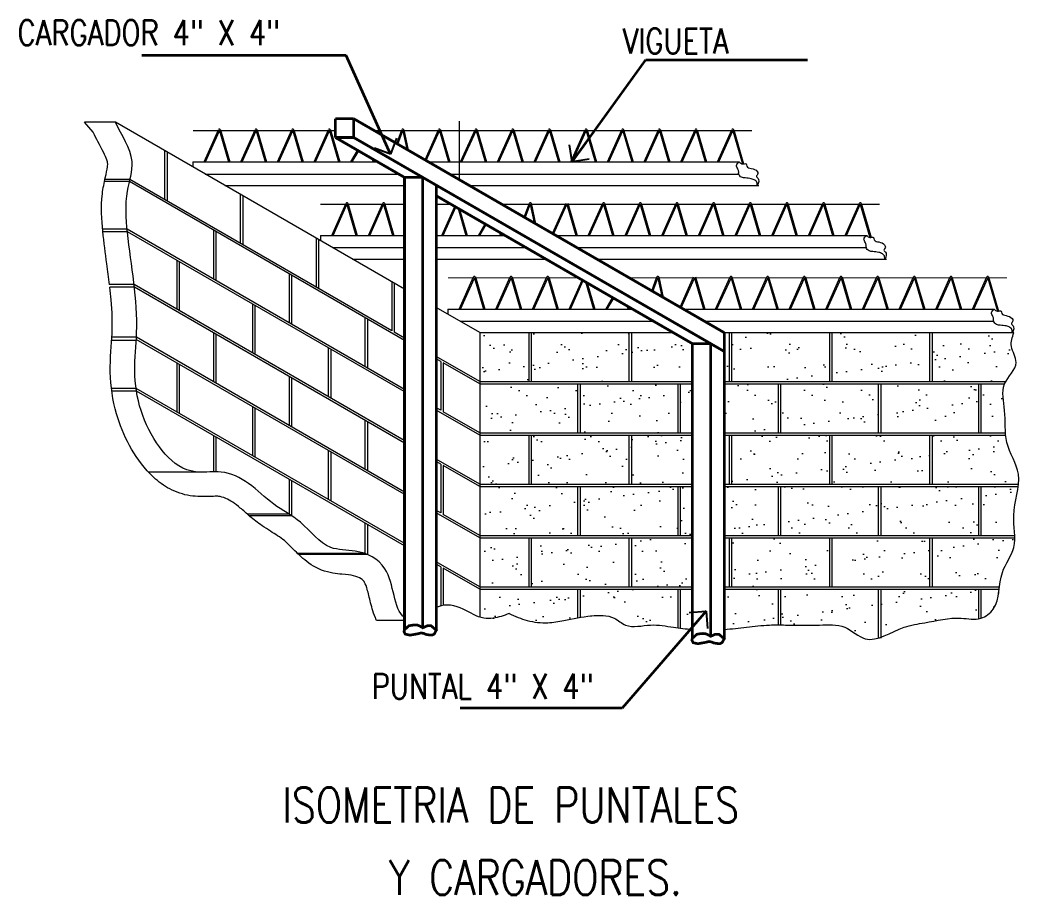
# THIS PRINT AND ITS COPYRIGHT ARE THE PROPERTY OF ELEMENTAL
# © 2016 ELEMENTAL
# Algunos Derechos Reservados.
# Model space of a CAD drawing. Header units: metres. Extents: x 101 to 152, y -469 to -326.
# Drawn here: x 138.224 to 143.172, y -460.829 to -456.503 of the extents above; entities that cross this region are included whole.
import ezdxf

# ---------------------------------------------------------------- set-up
doc = ezdxf.new("R2010")
doc.units = ezdxf.units.M
doc.header["$LTSCALE"] = 5
doc.header["$MEASUREMENT"] = 0
doc.layers.get('0').update_dxf_attribs({"color": 30})
for name, color, linetype, lineweight in [('A-ANNO-NOTE', 7, 'Continuous', 35), ('A-ANNO-TEXT', 3, 'Continuous', 18), ('A-DETL-MBND', 3, 'Continuous', 18), ('A-DETL-MCUT', 4, 'Continuous', 25), ('A-DETL-PATT', 8, 'Continuous', 18)]:
    doc.layers.add(name, color=color, linetype=linetype, lineweight=lineweight)
doc.styles.add('E-ROMANS', font='romans.shx', dxfattribs={"width": 0.8})
doc.dimstyles.new('E-0100_TICK_12', dxfattribs={"dimscale": 0.001, "dimtxt": 120, "dimasz": 120, "dimexe": 60, "dimexo": 40, "dimgap": 60, "dimtad": 0, "dimzin": 0, "dimdsep": 46, "dimtxsty": 'E-ROMANS', "dimblk": 'OBLIQUE', "dimcen": 60, "dimclrd": 256, "dimclre": 256, "dimclrt": 256, "dimadec": 0, "dimazin": 0, "dimtfac": 1, "dimtmove": 1, "dimatfit": 3, "dimldrblk": 'OPEN90', "dimfxl": 1, "dimtfill": 1, "dimtolj": 1, "dimtzin": 0, "dimlwd": -1, "dimarcsym": 0})

# ---------------------------------------------------------------- blocks, each defined once
blk = doc.blocks.new('_Oblique')
at = {"color": 0, "linetype": 'ByBlock', "lineweight": -2}
blk.add_line((-0.5, -0.5), (0.5, 0.5), dxfattribs=at)
blk = doc.blocks.new('_Open90')
at = {"color": 0, "linetype": 'ByBlock', "lineweight": -2}
for p, q in [((-0.5, 0.5), (0, 0)), ((0, 0), (-1, 0)), ((0, 0), (-0.5, -0.5))]:
    blk.add_line(p, q, dxfattribs=at)

msp = doc.modelspace()

# ---------------------------------------------------------------- hatches: boundary and pattern name
at = {"layer": 'A-DETL-PATT'}
h = msp.add_hatch(dxfattribs=at)
h.set_pattern_fill('AR-SAND', color=256, scale=0.090637, style=0)
h.set_pattern_definition([(37.5, (-149.75252, -485.66117), (-0.00570954, 0.174641925), [0, -0.137768555, 0, -0.15408325, 0, -0.14728546]), (7.5, (-149.75252, -485.66117), (0.16040762, 0.25579144), [0, -0.07432251, 0, -0.124172974, 0, -0.047584534]), (327.5, (-149.864, -485.66117), (0.28225712, 0.00051292), [0, -0.0453186, 0, -0.16314697, 0, -0.21299744]), (317.5, (-149.864, -485.66117), (0.27246692, 0.07955006), [0, -0.0226593, 0, -0.106951904, 0, -0.12236023])])
h.paths.add_polyline_path([(140.7388, -458.0486), (140.4971, -458.0486), (140.4971, -458.2903), (140.7388, -458.2903)])
h.paths.add_polyline_path([(141.2343, -458.0486), (140.7509, -458.0486), (140.7509, -458.2903), (141.2343, -458.2903)])
h.paths.add_polyline_path([(141.548, -458.1031), (141.4538, -458.0486), (141.2464, -458.0486), (141.2464, -458.2903), (141.548, -458.2903)])
h.paths.add_polyline_path([(141.7298, -458.0486), (141.7052, -458.0486), (141.7052, -458.1537), (141.7052, -458.2903), (141.7298, -458.2903)])
h.paths.add_polyline_path([(142.2253, -458.0486), (141.7419, -458.0486), (141.7419, -458.2903), (142.2253, -458.2903)])
h.paths.add_polyline_path([(142.7208, -458.0486), (142.2374, -458.0486), (142.2374, -458.2903), (142.7208, -458.2903)])
edge = h.paths.add_edge_path()
edge.add_spline(control_points=[(143.0976, -458.2903), (143.1157, -458.2581), (143.1725, -458.2063), (143.114, -458.1201), (143.1286, -458.0713), (143.1376, -458.0486)], knot_values=[2.988995, 2.988995, 2.988995, 2.988995, 3.077759, 3.145761, 3.204398, 3.204398, 3.204398, 3.204398], degree=3, periodic=0)
edge.add_line((143.1376, -458.0486), (143.1303, -458.0486))
edge.add_spline(control_points=[(143.1303, -458.0486), (143.1296, -458.0494), (143.1291, -458.0494), (143.1289, -458.0486)], knot_values=[0.307959, 0.307959, 0.307959, 0.307959, 0.317111, 0.317111, 0.317111, 0.317111], degree=3, periodic=0)
edge.add_spline(control_points=[(143.0373, -457.9923), (143.0385, -457.9993), (143.0508, -458.0103), (143.0738, -458.0123), (143.0966, -458.0138), (143.118, -458.0215), (143.1309, -458.0332), (143.1285, -458.047), (143.1289, -458.0486)], knot_values=[0.111178, 0.111178, 0.111178, 0.111178, 0.147037, 0.177936, 0.226791, 0.259423, 0.289716, 0.307959, 0.307959, 0.307959, 0.307959], degree=3, periodic=0)
edge.add_line((143.1289, -458.0486), (142.7329, -458.0486))
edge.add_line((142.7329, -458.0486), (142.7329, -458.2903))
edge.add_line((142.7329, -458.2903), (143.0976, -458.2903))
edge = h.paths.add_edge_path()
edge.add_spline(control_points=[(143.0959, -458.5441), (143.0933, -458.5079), (143.0979, -458.4267), (143.0748, -458.3426), (143.0917, -458.3024)], knot_values=[2.778787, 2.778787, 2.778787, 2.778787, 2.869991, 2.978029, 2.978029, 2.978029, 2.978029], degree=3, periodic=0)
edge.add_line((143.0917, -458.3024), (142.9746, -458.3024))
edge.add_line((142.9746, -458.3024), (142.9746, -458.5441))
edge.add_line((142.9746, -458.5441), (143.0959, -458.5441))
h.paths.add_polyline_path([(142.9625, -458.3024), (142.4791, -458.3024), (142.4791, -458.5441), (142.9625, -458.5441)])
h.paths.add_polyline_path([(142.467, -458.3024), (141.9836, -458.3024), (141.9836, -458.5441), (142.467, -458.5441)])
h.paths.add_polyline_path([(141.9715, -458.3024), (141.7052, -458.3024), (141.7052, -458.5441), (141.9715, -458.5441)])
h.paths.add_polyline_path([(141.548, -458.3024), (141.4881, -458.3024), (141.4881, -458.5441), (141.548, -458.5441)])
h.paths.add_polyline_path([(141.476, -458.3024), (140.9926, -458.3024), (140.9926, -458.5441), (141.476, -458.5441)])
h.paths.add_polyline_path([(140.9805, -458.3024), (140.4971, -458.3024), (140.4971, -458.5441), (140.9805, -458.5441)])
h.paths.add_polyline_path([(140.7388, -458.5562), (140.4971, -458.5562), (140.4971, -458.7979), (140.7388, -458.7979)])
h.paths.add_polyline_path([(141.2343, -458.5562), (140.7509, -458.5562), (140.7509, -458.7979), (141.2343, -458.7979)])
h.paths.add_polyline_path([(141.548, -458.5562), (141.2464, -458.5562), (141.2464, -458.7979), (141.548, -458.7979)])
h.paths.add_polyline_path([(141.7298, -458.5562), (141.7052, -458.5562), (141.7052, -458.7979), (141.7298, -458.7979)])
h.paths.add_polyline_path([(142.2253, -458.5562), (141.7419, -458.5562), (141.7419, -458.7979), (142.2253, -458.7979)])
h.paths.add_polyline_path([(142.7208, -458.5562), (142.2374, -458.5562), (142.2374, -458.7979), (142.7208, -458.7979)])
edge = h.paths.add_edge_path()
edge.add_spline(control_points=[(143.1605, -458.7979), (143.1619, -458.7814), (143.1619, -458.7111), (143.1089, -458.6338), (143.0983, -458.5679), (143.097, -458.5562)], knot_values=[2.558135, 2.558135, 2.558135, 2.558135, 2.60003, 2.738891, 2.768603, 2.768603, 2.768603, 2.768603], degree=3, periodic=0)
edge.add_line((143.097, -458.5562), (142.7329, -458.5562))
edge.add_line((142.7329, -458.5562), (142.7329, -458.7979))
edge.add_line((142.7329, -458.7979), (143.1605, -458.7979))
edge = h.paths.add_edge_path()
edge.add_spline(control_points=[(143.1418, -459.0517), (143.1407, -459.0192), (143.1283, -458.9367), (143.1535, -458.8562), (143.1592, -458.81)], knot_values=[2.350159, 2.350159, 2.350159, 2.350159, 2.430865, 2.547919, 2.547919, 2.547919, 2.547919], degree=3, periodic=0)
edge.add_line((143.1592, -458.81), (142.9746, -458.81))
edge.add_line((142.9746, -458.81), (142.9746, -459.0517))
edge.add_line((142.9746, -459.0517), (143.1418, -459.0517))
h.paths.add_polyline_path([(142.9625, -458.81), (142.4791, -458.81), (142.4791, -459.0517), (142.9625, -459.0517)])
h.paths.add_polyline_path([(142.467, -458.81), (141.9836, -458.81), (141.9836, -459.0517), (142.467, -459.0517)])
h.paths.add_polyline_path([(141.9715, -458.81), (141.7052, -458.81), (141.7052, -459.0517), (141.9715, -459.0517)])
h.paths.add_polyline_path([(141.548, -458.81), (141.4881, -458.81), (141.4881, -459.0517), (141.548, -459.0517)])
h.paths.add_polyline_path([(141.476, -458.81), (140.9926, -458.81), (140.9926, -459.0517), (141.476, -459.0517)])
h.paths.add_polyline_path([(140.9805, -458.81), (140.4971, -458.81), (140.4971, -459.0517), (140.9805, -459.0517)])
h.paths.add_polyline_path([(140.7388, -459.0638), (140.4971, -459.0638), (140.4971, -459.3055), (140.7388, -459.3055)])
h.paths.add_polyline_path([(141.2343, -459.0638), (140.7509, -459.0638), (140.7509, -459.3055), (141.2343, -459.3055)])
h.paths.add_polyline_path([(141.548, -459.0638), (141.2464, -459.0638), (141.2464, -459.3055), (141.548, -459.3055)])
h.paths.add_polyline_path([(141.7298, -459.0638), (141.7052, -459.0638), (141.7052, -459.3055), (141.7298, -459.3055)])
h.paths.add_polyline_path([(142.2253, -459.0638), (141.7419, -459.0638), (141.7419, -459.3055), (142.2253, -459.3055)])
h.paths.add_polyline_path([(142.7208, -459.0638), (142.2374, -459.0638), (142.2374, -459.3055), (142.7208, -459.3055)])
edge = h.paths.add_edge_path()
edge.add_spline(control_points=[(143.0667, -459.3055), (143.0697, -459.2814), (143.0789, -459.2104), (143.137, -459.1391), (143.142, -459.0797), (143.142, -459.0638)], knot_values=[2.128636, 2.128636, 2.128636, 2.128636, 2.187231, 2.300099, 2.340088, 2.340088, 2.340088, 2.340088], degree=3, periodic=0)
edge.add_line((143.142, -459.0638), (142.7329, -459.0638))
edge.add_line((142.7329, -459.0638), (142.7329, -459.3055))
edge.add_line((142.7329, -459.3055), (143.0667, -459.3055))
edge = h.paths.add_edge_path()
edge.add_spline(control_points=[(142.9746, -459.4602), (142.9985, -459.4529), (143.0511, -459.4119), (143.0607, -459.3526), (143.0652, -459.3175)], knot_values=[1.970598, 1.970598, 1.970598, 1.970598, 2.033181, 2.118828, 2.118828, 2.118828, 2.118828], degree=3, periodic=0)
edge.add_line((143.0652, -459.3175), (142.9746, -459.3175))
edge.add_line((142.9746, -459.3175), (142.9746, -459.4602))
edge = h.paths.add_edge_path()
edge.add_line((142.9625, -459.3175), (142.4791, -459.3175))
edge.add_line((142.4791, -459.3175), (142.4791, -459.5549))
edge.add_spline(control_points=[(142.4791, -459.5549), (142.5169, -459.5417), (142.5909, -459.4986), (142.7215, -459.4809), (142.8433, -459.4494), (142.9351, -459.4677), (142.9625, -459.463)], knot_values=[1.555569, 1.555569, 1.555569, 1.555569, 1.653207, 1.739346, 1.89, 1.960169, 1.960169, 1.960169, 1.960169], degree=3, periodic=0)
edge.add_line((142.9625, -459.463), (142.9625, -459.3175))
edge = h.paths.add_edge_path()
edge.add_line((142.467, -459.3175), (141.9836, -459.3175))
edge.add_line((141.9836, -459.3175), (141.9836, -459.4936))
edge.add_spline(control_points=[(141.9836, -459.4936), (141.9917, -459.4937), (142.0561, -459.4951), (142.1605, -459.4969), (142.3033, -459.4861), (142.3875, -459.5713), (142.4449, -459.5651), (142.467, -459.5587)], knot_values=[1.128117, 1.128117, 1.128117, 1.128117, 1.148113, 1.288262, 1.391461, 1.487648, 1.545128, 1.545128, 1.545128, 1.545128], degree=3, periodic=0)
edge.add_line((142.467, -459.5587), (142.467, -459.3175))
edge = h.paths.add_edge_path()
edge.add_line((141.9715, -459.3175), (141.7052, -459.3175))
edge.add_line((141.7052, -459.3175), (141.7052, -459.5154))
edge.add_spline(control_points=[(141.7052, -459.5154), (141.7422, -459.5132), (141.8166, -459.506), (141.9051, -459.4937), (141.9572, -459.4933), (141.9715, -459.4934)], knot_values=[0.8969, 0.8969, 0.8969, 0.8969, 0.988813, 1.082711, 1.118123, 1.118123, 1.118123, 1.118123], degree=3, periodic=0)
edge.add_line((141.9715, -459.4934), (141.9715, -459.3175))
edge = h.paths.add_edge_path()
edge.add_line((141.548, -459.3175), (141.4881, -459.3175))
edge.add_line((141.4881, -459.3175), (141.4881, -459.5098))
edge.add_spline(control_points=[(141.4881, -459.5098), (141.508, -459.5121), (141.528, -459.5139), (141.548, -459.5152)], knot_values=[0.717359, 0.717359, 0.717359, 0.717359, 0.767126, 0.767126, 0.767126, 0.767126], degree=3, periodic=0)
edge.add_line((141.548, -459.5152), (141.548, -459.3175))
edge = h.paths.add_edge_path()
edge.add_line((141.476, -459.3175), (140.9926, -459.3175))
edge.add_line((140.9926, -459.3175), (140.9926, -459.4566))
edge.add_spline(control_points=[(140.9926, -459.4566), (141.0108, -459.4536), (141.0668, -459.4455), (141.1506, -459.4424), (141.2305, -459.5162), (141.3401, -459.484), (141.4243, -459.5012), (141.4688, -459.5074), (141.476, -459.5083)], knot_values=[0.298383, 0.298383, 0.298383, 0.298383, 0.344162, 0.43806, 0.492536, 0.59531, 0.689209, 0.70727, 0.70727, 0.70727, 0.70727], degree=3, periodic=0)
edge.add_line((141.476, -459.5083), (141.476, -459.3175))
edge = h.paths.add_edge_path()
edge.add_line((140.9805, -459.3175), (140.4971, -459.3175))
edge.add_line((140.4971, -459.3175), (140.4971, -459.4555))
edge.add_spline(control_points=[(140.4971, -459.4555), (140.5036, -459.4577), (140.5243, -459.4632), (140.5755, -459.462), (140.6156, -459.4472), (140.6415, -459.4376)], knot_values=[0, 0, 0, 0, 0.017432, 0.054819, 0.123171, 0.123171, 0.123171, 0.123171], degree=3, periodic=0)
edge.add_spline(control_points=[(140.6415, -459.4376), (140.6711, -459.4503), (140.7321, -459.4765), (140.8263, -459.4877), (140.9095, -459.4722), (140.9578, -459.4626), (140.9805, -459.4586)], knot_values=[0, 0, 0, 0, 0.079825, 0.164432, 0.230498, 0.288201, 0.288201, 0.288201, 0.288201], degree=3, periodic=0)
edge.add_line((140.9805, -459.4586), (140.9805, -459.3175))

# ---------------------------------------------------------------- linework, layer by layer
at = {"layer": 'A-DETL-MBND'}
for p, q in [((138.5857, -457.0578), (138.542, -457.0088)), ((138.6962, -457.0088), (138.542, -457.0088)), ((140.1246, -457.8335), (138.6962, -457.0088)), ((140.3958, -457.2926), (140.3958, -457.0026)), ((139.1346, -457.2041), (139.2053, -457.0453)), ((139.141, -457.2041), (139.2095, -457.0508)), ((139.2095, -457.0508), (139.2542, -457.2041)), ((139.2141, -457.0452), (139.2604, -457.2041)), ((139.3159, -457.2041), (139.3866, -457.0453)), ((139.3223, -457.2041), (139.3908, -457.0508)), ((139.3908, -457.0508), (139.4355, -457.2041)), ((139.3954, -457.0452), (139.4417, -457.2041)), ((139.4972, -457.2041), (139.5679, -457.0453)), ((139.5036, -457.2041), (139.5721, -457.0508)), ((139.5721, -457.0508), (139.6168, -457.2041)), ((139.5767, -457.0452), (139.6229, -457.2041)), ((139.6784, -457.2041), (139.7492, -457.0453)), ((139.6849, -457.2041), (139.7534, -457.0508)), ((139.7534, -457.0508), (139.7981, -457.2041)), ((139.758, -457.0452), (139.8042, -457.2041)), ((140.0863, -457.114), (140.1117, -457.0453)), ((140.0915, -457.117), (140.1159, -457.0508)), ((140.1159, -457.0508), (140.1354, -457.1423)), ((140.1205, -457.0452), (140.1422, -457.1463)), ((140.2264, -457.1948), (140.293, -457.0453)), ((140.2315, -457.1978), (140.2972, -457.0508)), ((140.2972, -457.0508), (140.3419, -457.2041)), ((140.3018, -457.0452), (140.348, -457.2041)), ((140.4017, -457.2041), (140.4742, -457.0453)), ((140.4082, -457.2041), (140.4785, -457.0508)), ((140.4785, -457.0508), (140.5232, -457.2041)), ((140.483, -457.0452), (140.5293, -457.2041)), ((140.5848, -457.2041), (140.6555, -457.0453)), ((140.5912, -457.2041), (140.6597, -457.0508)), ((140.6597, -457.0508), (140.7044, -457.2041)), ((140.6643, -457.0452), (140.7106, -457.2041)), ((140.7661, -457.2041), (140.8368, -457.0453)), ((140.7725, -457.2041), (140.841, -457.0508)), ((140.841, -457.0508), (140.8857, -457.2041)), ((140.8456, -457.0452), (140.8919, -457.2041)), ((140.9474, -457.2041), (141.0181, -457.0453)), ((140.9538, -457.2041), (141.0223, -457.0508)), ((141.0223, -457.0508), (141.067, -457.2041)), ((141.0269, -457.0452), (141.0731, -457.2041)), ((141.1286, -457.2041), (141.1993, -457.0453)), ((141.1351, -457.2041), (141.2036, -457.0508)), ((141.2036, -457.0508), (141.2482, -457.2041)), ((141.2081, -457.0452), (141.2544, -457.2041)), ((141.3099, -457.2041), (141.3806, -457.0453)), ((141.3163, -457.2041), (141.3848, -457.0508)), ((141.3848, -457.0508), (141.4295, -457.2041)), ((141.3894, -457.0452), (141.4357, -457.2041)), ((141.4912, -457.2041), (141.5619, -457.0453)), ((141.4976, -457.2041), (141.5661, -457.0508)), ((141.5661, -457.0508), (141.6108, -457.2041)), ((141.5707, -457.0452), (141.6169, -457.2041)), ((141.6725, -457.2041), (141.7432, -457.0453)), ((141.6789, -457.2041), (141.7474, -457.0508)), ((141.7474, -457.0508), (141.7951, -457.2146)), ((141.752, -457.0452), (141.8012, -457.2141)), ((138.9382, -457.1486), (138.9382, -457.3903)), ((138.9503, -457.1555), (138.9503, -457.3972)), ((139.8597, -457.2041), (139.8927, -457.1474)), ((139.8661, -457.2041), (139.898, -457.1504)), ((139.0786, -457.2041), (139.0786, -457.2296)), ((139.0786, -457.2041), (139.991, -457.2041)), ((139.9639, -457.1885), (139.9672, -457.2041)), ((139.9709, -457.1925), (139.9734, -457.2041)), ((140.2424, -457.2041), (141.7798, -457.2041)), ((139.139, -457.2645), (140.0956, -457.2645)), ((140.347, -457.2645), (141.7798, -457.2645)), ((140.347, -457.2645), (140.4445, -457.3208)), ((138.7647, -457.3022), (138.641, -457.3022)), ((138.7672, -457.2915), (138.6433, -457.2915)), ((140.1246, -458.0873), (138.7647, -457.3022)), ((140.0621, -458.0391), (138.7672, -457.2915)), ((139.2365, -457.3208), (140.1246, -457.3208)), ((140.4445, -457.3208), (141.8772, -457.3208)), ((139.3128, -457.3649), (139.3128, -457.6066)), ((139.3249, -457.3718), (139.3249, -457.6135)), ((139.765, -457.568), (139.8357, -457.4092)), ((139.7714, -457.568), (139.8399, -457.4147)), ((139.8399, -457.4147), (139.8846, -457.568)), ((139.8445, -457.4091), (139.8907, -457.568)), ((139.9462, -457.568), (140.0169, -457.4092)), ((139.9527, -457.568), (140.0212, -457.4147)), ((140.0212, -457.4147), (140.0658, -457.568)), ((140.0257, -457.4091), (140.072, -457.568)), ((140.3088, -457.568), (140.3727, -457.4245)), ((140.3152, -457.568), (140.378, -457.4275)), ((140.7167, -457.4779), (140.742, -457.4092)), ((140.7219, -457.4809), (140.7462, -457.4147)), ((140.7462, -457.4147), (140.7657, -457.5062)), ((140.7508, -457.4091), (140.7726, -457.5102)), ((140.8567, -457.5588), (140.9233, -457.4092)), ((140.8618, -457.5617), (140.9275, -457.4147)), ((140.9275, -457.4147), (140.9722, -457.568)), ((140.9321, -457.4091), (140.9784, -457.568)), ((141.0321, -457.568), (141.1046, -457.4092)), ((141.0385, -457.568), (141.1088, -457.4147)), ((141.1088, -457.4147), (141.1535, -457.568)), ((141.1134, -457.4091), (141.1596, -457.568)), ((141.2152, -457.568), (141.2859, -457.4092)), ((141.2216, -457.568), (141.2901, -457.4147)), ((141.2901, -457.4147), (141.3348, -457.568)), ((141.2947, -457.4091), (141.3409, -457.568)), ((141.3964, -457.568), (141.4671, -457.4092)), ((141.4029, -457.568), (141.4713, -457.4147)), ((141.4713, -457.4147), (141.516, -457.568)), ((141.4759, -457.4091), (141.5222, -457.568)), ((141.5777, -457.568), (141.6484, -457.4092)), ((141.5841, -457.568), (141.6526, -457.4147)), ((141.6526, -457.4147), (141.6973, -457.568)), ((141.6572, -457.4091), (141.7035, -457.568)), ((141.759, -457.568), (141.8297, -457.4092)), ((141.7654, -457.568), (141.8339, -457.4147)), ((141.8339, -457.4147), (141.8786, -457.568)), ((141.8385, -457.4091), (141.8847, -457.568)), ((141.9403, -457.568), (142.011, -457.4092)), ((141.9467, -457.568), (142.0152, -457.4147)), ((142.0152, -457.4147), (142.0599, -457.568)), ((142.0198, -457.4091), (142.066, -457.568)), ((142.1215, -457.568), (142.1922, -457.4092)), ((142.1279, -457.568), (142.1964, -457.4147)), ((142.1964, -457.4147), (142.2411, -457.568)), ((142.201, -457.4091), (142.2473, -457.568)), ((142.3028, -457.568), (142.3735, -457.4092)), ((142.3092, -457.568), (142.3777, -457.4147)), ((142.3777, -457.4147), (142.4255, -457.5785)), ((142.3823, -457.4091), (142.4315, -457.5781)), ((140.3893, -457.4341), (140.4284, -457.568)), ((140.3968, -457.4384), (140.4345, -457.568)), ((140.4901, -457.568), (140.5231, -457.5113)), ((140.4965, -457.568), (140.5283, -457.5143)), ((138.7533, -457.5373), (138.6319, -457.5373)), ((138.7546, -457.5502), (138.6331, -457.5502)), ((140.1246, -458.329), (138.7533, -457.5373)), ((140.1225, -458.3399), (138.7546, -457.5502)), ((139.1799, -457.5419), (139.1799, -457.7836)), ((139.192, -457.5489), (139.192, -457.7906)), ((139.7089, -457.568), (139.7089, -457.5935)), ((139.7089, -457.568), (140.1246, -457.568)), ((140.2817, -457.568), (140.6213, -457.568)), ((140.5943, -457.5524), (140.5976, -457.568)), ((140.6012, -457.5564), (140.6037, -457.568)), ((140.8727, -457.568), (142.4101, -457.568)), ((139.6875, -457.5811), (139.6875, -457.8228)), ((139.6995, -457.5881), (139.6995, -457.8298)), ((139.7693, -457.6284), (140.1246, -457.6284)), ((140.2817, -457.6284), (140.726, -457.6284)), ((140.9774, -457.6284), (142.4101, -457.6284)), ((138.9986, -457.691), (138.9986, -457.9327)), ((139.0107, -457.698), (139.0107, -457.9397)), ((139.8668, -457.6847), (140.1246, -457.6847)), ((140.2817, -457.6847), (140.8234, -457.6847)), ((141.0748, -457.6847), (142.5076, -457.6847)), ((139.5545, -457.7582), (139.5545, -457.9999)), ((139.5666, -457.7652), (139.5666, -458.0069)), ((140.3953, -457.9319), (140.466, -457.7731)), ((140.4748, -457.773), (140.5211, -457.9319)), ((140.5766, -457.9319), (140.6473, -457.7731)), ((140.6561, -457.773), (140.7023, -457.9319)), ((140.7578, -457.9319), (140.8286, -457.7731)), ((140.8374, -457.773), (140.8836, -457.9319)), ((141.347, -457.8418), (141.3724, -457.7731)), ((141.3812, -457.773), (141.4029, -457.8741)), ((141.4871, -457.9227), (141.5537, -457.7731)), ((141.5625, -457.773), (141.6087, -457.9319)), ((141.6624, -457.9319), (141.7349, -457.7731)), ((141.7437, -457.773), (141.79, -457.9319)), ((141.8455, -457.9319), (141.9162, -457.7731)), ((141.925, -457.773), (141.9713, -457.9319)), ((142.0268, -457.9319), (142.0975, -457.7731)), ((142.1063, -457.773), (142.1525, -457.9319)), ((142.208, -457.9319), (142.2788, -457.7731)), ((142.2876, -457.773), (142.3338, -457.9319)), ((142.3893, -457.9319), (142.46, -457.7731)), ((142.4688, -457.773), (142.5151, -457.9319)), ((142.5706, -457.9319), (142.6413, -457.7731)), ((142.6501, -457.773), (142.6964, -457.9319)), ((142.7519, -457.9319), (142.8226, -457.7731)), ((142.8314, -457.773), (142.8776, -457.9319)), ((142.9331, -457.9319), (143.0039, -457.7731)), ((143.0126, -457.773), (143.0618, -457.942)), ((138.7875, -457.8108), (138.6638, -457.8108)), ((138.789, -457.8238), (138.6674, -457.8238)), ((140.1225, -458.5816), (138.7875, -457.8108)), ((140.1246, -458.5949), (138.789, -457.8238)), ((140.0621, -457.7974), (140.0621, -458.0391)), ((140.0742, -457.8044), (140.0742, -458.0461)), ((140.4017, -457.9319), (140.4702, -457.7786)), ((140.4702, -457.7786), (140.5149, -457.9319)), ((140.583, -457.9319), (140.6515, -457.7786)), ((140.6515, -457.7786), (140.6962, -457.9319)), ((140.7643, -457.9319), (140.8328, -457.7786)), ((140.8328, -457.7786), (140.8775, -457.9319)), ((140.9391, -457.9319), (141.003, -457.7884)), ((140.9455, -457.9319), (141.0083, -457.7914)), ((141.0197, -457.798), (141.0587, -457.9319)), ((141.0272, -457.8023), (141.0649, -457.9319)), ((141.3522, -457.8448), (141.3766, -457.7786)), ((141.3766, -457.7786), (141.3961, -457.8702)), ((141.4922, -457.9256), (141.5579, -457.7786)), ((141.5579, -457.7786), (141.6026, -457.9319)), ((141.6688, -457.9319), (141.7391, -457.7786)), ((141.7391, -457.7786), (141.7838, -457.9319)), ((141.8519, -457.9319), (141.9204, -457.7786)), ((141.9204, -457.7786), (141.9651, -457.9319)), ((142.0332, -457.9319), (142.1017, -457.7786)), ((142.1017, -457.7786), (142.1464, -457.9319)), ((142.2145, -457.9319), (142.283, -457.7786)), ((142.283, -457.7786), (142.3277, -457.9319)), ((142.3957, -457.9319), (142.4642, -457.7786)), ((142.4642, -457.7786), (142.5089, -457.9319)), ((142.577, -457.9319), (142.6455, -457.7786)), ((142.6455, -457.7786), (142.6902, -457.9319)), ((142.7583, -457.9319), (142.8268, -457.7786)), ((142.8268, -457.7786), (142.8715, -457.9319)), ((142.9396, -457.9319), (143.0081, -457.7786)), ((143.0081, -457.7786), (143.0558, -457.9424)), ((139.3732, -457.9073), (139.3732, -458.149)), ((139.3853, -457.9143), (139.3853, -458.156)), ((141.1204, -457.9319), (141.1534, -457.8752)), ((141.1268, -457.9319), (141.1587, -457.8782)), ((141.2246, -457.9163), (141.2279, -457.9319)), ((141.2316, -457.9203), (141.2341, -457.9319)), ((140.4971, -458.0486), (140.2817, -457.9243)), ((140.3393, -457.9319), (140.3393, -457.9575)), ((140.3393, -457.9319), (141.2516, -457.9319)), ((141.503, -457.9319), (143.0404, -457.9319)), ((139.9292, -457.9745), (139.9292, -458.2162)), ((139.9412, -457.9815), (139.9412, -458.2232)), ((140.3997, -457.9923), (141.3563, -457.9923)), ((141.6077, -457.9923), (143.0404, -457.9923)), ((138.799, -458.0713), (138.678, -458.0713)), ((140.1246, -458.8366), (138.799, -458.0713)), ((139.1799, -458.0495), (139.1799, -458.2912)), ((139.192, -458.0564), (139.192, -458.2981)), ((140.1246, -458.0752), (140.0742, -458.0461)), ((140.4971, -458.0486), (141.4538, -458.0486)), ((140.4971, -458.0486), (141.3966, -458.0486)), ((140.4971, -458.0486), (140.4971, -459.4555)), ((140.7388, -458.0486), (140.7388, -458.2903)), ((140.7509, -458.0486), (140.7509, -458.2903)), ((141.2343, -458.0486), (141.2343, -458.2903)), ((141.2464, -458.0486), (141.2464, -458.2903)), ((141.7052, -458.0486), (143.1379, -458.0486)), ((141.7052, -458.0486), (143.1376, -458.0486)), ((141.7298, -458.0486), (141.7298, -458.2903)), ((141.7419, -458.0486), (141.7419, -458.2903)), ((142.2253, -458.0486), (142.2253, -458.2903)), ((142.2374, -458.0486), (142.2374, -458.2903)), ((142.7208, -458.0486), (142.7208, -458.2903)), ((142.7329, -458.0486), (142.7329, -458.2903)), ((138.7981, -458.0876), (138.6769, -458.0876)), ((140.1225, -458.8475), (138.7984, -458.083)), ((139.7479, -458.1236), (139.7479, -458.3653)), ((139.76, -458.1306), (139.76, -458.3723)), ((140.4971, -458.2903), (140.2817, -458.166)), ((138.9986, -458.1986), (138.9986, -458.4403)), ((139.0107, -458.2056), (139.0107, -458.4473)), ((140.3038, -458.1908), (140.2817, -458.178)), ((140.3038, -458.1908), (140.3038, -458.4325)), ((140.4971, -458.3024), (140.3159, -458.1978)), ((140.3159, -458.1978), (140.3159, -458.4394)), ((139.5545, -458.2658), (139.5545, -458.5075)), ((139.5666, -458.2727), (139.5666, -458.5144)), ((140.4971, -458.2903), (141.548, -458.2903)), ((140.4971, -458.3024), (141.548, -458.3024)), ((140.9805, -458.3024), (140.9805, -458.5441)), ((140.9926, -458.3024), (140.9926, -458.5441)), ((141.476, -458.3024), (141.476, -458.5441)), ((141.4881, -458.3024), (141.4881, -458.5441)), ((141.7052, -458.2903), (143.0976, -458.2903)), ((141.7052, -458.3024), (143.0917, -458.3024)), ((141.9715, -458.3024), (141.9715, -458.5441)), ((141.9836, -458.3024), (141.9836, -458.5441)), ((142.467, -458.3024), (142.467, -458.5441)), ((142.4791, -458.3024), (142.4791, -458.5441)), ((142.9625, -458.3024), (142.9625, -458.5441)), ((142.9746, -458.3024), (142.9746, -458.5441)), ((138.7972, -458.324), (138.6754, -458.324)), ((138.7992, -458.3372), (138.6771, -458.3372)), ((140.1225, -459.0892), (138.7972, -458.324)), ((140.1246, -459.1025), (138.7992, -458.3372)), ((140.1225, -458.3399), (140.1225, -458.5816)), ((139.3732, -458.4149), (139.3732, -458.6566)), ((139.3853, -458.4219), (139.3853, -458.6636)), ((140.3038, -458.4325), (140.2817, -458.4197)), ((140.4971, -458.5562), (140.2817, -458.4318)), ((140.4971, -458.5441), (140.3159, -458.4394)), ((139.9292, -458.482), (139.9292, -458.7237)), ((139.9412, -458.489), (139.9412, -458.7307)), ((139.1799, -458.557), (139.1799, -458.7367)), ((139.192, -458.564), (139.192, -458.7366)), ((140.4971, -458.5441), (141.548, -458.5441)), ((140.4971, -458.5562), (141.548, -458.5562)), ((140.7388, -458.5562), (140.7388, -458.7979)), ((140.7509, -458.5562), (140.7509, -458.7979)), ((141.2343, -458.5562), (141.2343, -458.7979)), ((141.2464, -458.5562), (141.2464, -458.7979)), ((141.7052, -458.5441), (143.0959, -458.5441)), ((141.7052, -458.5562), (143.097, -458.5562)), ((141.7298, -458.5562), (141.7298, -458.7979)), ((141.7419, -458.5562), (141.7419, -458.7979)), ((142.2253, -458.5562), (142.2253, -458.7979)), ((142.2374, -458.5562), (142.2374, -458.7979)), ((142.7208, -458.5562), (142.7208, -458.7979)), ((142.7329, -458.5562), (142.7329, -458.7979)), ((139.7479, -458.6312), (139.7479, -458.8729)), ((139.76, -458.6381), (139.76, -458.8798)), ((140.4971, -458.7979), (140.2817, -458.6735)), ((140.3038, -458.6983), (140.2817, -458.6856)), ((140.3038, -458.6983), (140.3038, -458.94)), ((140.3159, -458.7053), (140.3159, -458.947)), ((140.4971, -458.81), (140.3159, -458.7053)), ((139.1297, -458.7385), (138.8593, -458.7385)), ((139.5545, -458.7733), (139.5545, -458.946)), ((139.5666, -458.7803), (139.5666, -458.9538)), ((140.4971, -458.7979), (141.548, -458.7979)), ((140.4971, -458.81), (141.548, -458.81)), ((140.9805, -458.81), (140.9805, -459.0517)), ((140.9926, -458.81), (140.9926, -459.0517)), ((141.476, -458.81), (141.476, -459.0517)), ((141.4881, -458.81), (141.4881, -459.0517)), ((141.7052, -458.7979), (143.1605, -458.7979)), ((141.7052, -458.81), (143.1592, -458.81)), ((141.9715, -458.81), (141.9715, -459.0517)), ((141.9836, -458.81), (141.9836, -459.0517)), ((142.467, -458.81), (142.467, -459.0517)), ((142.4791, -458.81), (142.4791, -459.0517)), ((142.9625, -458.81), (142.9625, -459.0517)), ((142.9746, -458.81), (142.9746, -459.0517)), ((140.1225, -458.8475), (140.1225, -459.0892)), ((139.5545, -458.946), (139.3479, -458.946)), ((139.5666, -458.9538), (139.357, -458.9538)), ((140.3038, -458.94), (140.2817, -458.9273)), ((140.4971, -459.0638), (140.2817, -458.9394)), ((140.4971, -459.0517), (140.3159, -458.947)), ((139.9292, -458.9896), (139.9292, -459.1412)), ((139.9412, -458.9966), (139.9412, -459.1458)), ((140.4971, -459.0517), (141.548, -459.0517)), ((141.7052, -459.0517), (143.1418, -459.0517)), ((140.4971, -459.0638), (141.548, -459.0638)), ((140.7388, -459.0638), (140.7388, -459.3055)), ((140.7509, -459.0638), (140.7509, -459.3055)), ((141.2343, -459.0638), (141.2343, -459.3055)), ((141.2464, -459.0638), (141.2464, -459.3055)), ((141.7052, -459.0638), (143.142, -459.0638)), ((141.7298, -459.0638), (141.7298, -459.3055)), ((141.7419, -459.0638), (141.7419, -459.3055)), ((142.2253, -459.0638), (142.2253, -459.3055)), ((142.2374, -459.0638), (142.2374, -459.3055)), ((142.7208, -459.0638), (142.7208, -459.3055)), ((142.7329, -459.0638), (142.7329, -459.3055)), ((139.9292, -459.1412), (139.5965, -459.1412)), ((139.9412, -459.1458), (139.6012, -459.1458)), ((140.4971, -459.3055), (140.2817, -459.1811)), ((140.3038, -459.2059), (140.2817, -459.1932)), ((140.3038, -459.2059), (140.3038, -459.3994)), ((140.3159, -459.2129), (140.3159, -459.3968)), ((140.4971, -459.3175), (140.3159, -459.2129)), ((140.4971, -459.3055), (141.548, -459.3055)), ((141.7052, -459.3055), (143.0667, -459.3055)), ((140.4971, -459.3175), (141.548, -459.3175)), ((140.9805, -459.3175), (140.9805, -459.4586)), ((140.9926, -459.3175), (140.9926, -459.4566)), ((141.476, -459.3175), (141.476, -459.5083)), ((141.4881, -459.3175), (141.4881, -459.5098)), ((141.7052, -459.3175), (143.0652, -459.3175)), ((141.9715, -459.3175), (141.9715, -459.4934)), ((141.9836, -459.3175), (141.9836, -459.4936)), ((142.467, -459.3175), (142.467, -459.5592)), ((142.4791, -459.3175), (142.4791, -459.5592)), ((142.9625, -459.3175), (142.9625, -459.463)), ((142.9746, -459.3175), (142.9746, -459.4602)), ((140.1246, -459.4714), (139.9866, -459.4714))]:
    msp.add_line(p, q, dxfattribs=at)
for points, const_width in [([(139.0786, -457.05), (139.7828, -457.05)], 0.00604), ([(139.9755, -457.05), (141.8431, -457.05)], 0.00604), ([(140.1246, -457.2812), (140.215, -457.2812)], 0.0134), ([(139.7089, -457.4139), (140.1246, -457.4139)], 0.00604), ([(140.2817, -457.4139), (140.3544, -457.4139)], 0.00604), ([(140.6058, -457.4139), (142.4735, -457.4139)], 0.00604), ([(140.3393, -457.7778), (140.9848, -457.7778)], 0.00604), ([(141.2361, -457.7778), (143.1038, -457.7778)], 0.00604), ([(141.548, -458.1031), (141.6384, -458.1031)], 0.0134)]:
    msp.add_lwpolyline(points, dxfattribs=dict(at, const_width=const_width))
for centre in [(139.2098, -457.048), (139.391, -457.048), (139.5723, -457.048), (139.7536, -457.048), (140.1161, -457.048), (140.2974, -457.048), (140.4787, -457.048), (140.66, -457.048), (140.8412, -457.048), (141.0225, -457.048), (141.2038, -457.048), (141.3851, -457.048), (141.5663, -457.048), (141.7476, -457.048), (139.8401, -457.4119), (140.0214, -457.4119), (140.7465, -457.4119), (141.109, -457.4119), (141.2903, -457.4119), (141.4716, -457.4119), (141.6528, -457.4119), (141.8341, -457.4119), (142.0154, -457.4119), (142.1967, -457.4119), (142.3779, -457.4119), (140.4704, -457.7758), (140.6517, -457.7758), (140.833, -457.7758), (141.3768, -457.7758), (141.7394, -457.7758), (141.9206, -457.7758), (142.1019, -457.7758), (142.2832, -457.7758), (142.4645, -457.7758), (142.6457, -457.7758), (142.827, -457.7758), (143.0083, -457.7758)]:
    msp.add_arc(centre, 0.00518, 32.5598, 148.8128, dxfattribs=at)
for points, knots in [([(140.1246, -459.4579), (140.0685, -459.414), (140.0784, -459.2034), (139.8989, -459.1197), (139.7285, -459.1269), (139.6271, -458.9795), (139.4722, -458.9036), (139.3639, -458.7903), (139.2303, -458.7256), (139.1234, -458.7438), (139.0078, -458.7217), (138.85, -458.5634), (138.7734, -458.3061), (138.8186, -457.9461), (138.7591, -457.6508), (138.7395, -457.3674), (138.8058, -457.1793), (138.725, -457.0738), (138.6962, -457.0088)], [0.461875, 0.461875, 0.461875, 0.461875, 0.667107, 0.807986, 0.909351, 1.070345, 1.203153, 1.335982, 1.457487, 1.550955, 1.598615, 1.744601, 2.071433, 2.22806, 2.6409, 2.809096, 2.932, 3.105098, 3.105098, 3.105098, 3.105098]), ([(138.6658, -457.8108), (138.6618, -457.7775), (138.6573, -457.7435), (138.6456, -457.6563), (138.6384, -457.603), (138.6272, -457.4905), (138.6233, -457.4289), (138.634, -457.335), (138.6399, -457.3062), (138.6502, -457.2608), (138.6543, -457.2424), (138.6572, -457.2204), (138.6572, -457.2146), (138.6566, -457.2074), (138.6556, -457.202), (138.6467, -457.1753), (138.6295, -457.144), (138.601, -457.09), (138.5932, -457.0747), (138.5857, -457.0578)], [2.4379977, 2.4379977, 2.4379977, 2.4379977, 2.5240091, 2.5240091, 2.6553044, 2.6553044, 2.7865997, 2.7865997, 2.8409675, 2.8409675, 2.8953353, 2.8953353, 2.933729, 2.933729, 2.9721227, 2.9721227, 3.0703183, 3.0703183, 3.1050983, 3.1050983, 3.1050983, 3.1050983]), ([(139.9866, -459.4714), (139.9844, -459.4668), (139.9824, -459.4622), (139.9677, -459.4272), (139.9609, -459.3995), (139.9486, -459.3497), (139.9435, -459.3277), (139.9328, -459.2932), (139.9279, -459.2831), (139.9217, -459.2741), (139.9174, -459.2699), (139.9014, -459.2596), (139.888, -459.2539), (139.858, -459.2472), (139.8409, -459.2458), (139.7887, -459.2409), (139.754, -459.2377), (139.6757, -459.2075), (139.6459, -459.1854), (139.5981, -459.144), (139.5794, -459.1241), (139.5507, -459.095), (139.5402, -459.0849), (139.5211, -459.0691), (139.5098, -459.061), (139.4754, -459.0385), (139.4493, -459.0234), (139.3992, -458.9888), (139.3781, -458.9718), (139.3428, -458.9417), (139.3272, -458.9277), (139.2862, -458.8935), (139.2629, -458.8779), (139.2276, -458.8625), (139.2157, -458.8593), (139.1948, -458.8568), (139.172, -458.8585), (139.109, -458.8598), (139.0733, -458.8579), (139.005, -458.8414), (138.971, -458.8265), (138.9142, -458.7908), (138.89, -458.77), (138.8243, -458.703), (138.7924, -458.6558), (138.7374, -458.5559), (138.7161, -458.5035), (138.6814, -458.3826), (138.6713, -458.3134), (138.6686, -458.1723), (138.6765, -458.1083), (138.6814, -457.9984), (138.679, -457.944), (138.672, -457.8659), (138.6698, -457.8449), (138.6674, -457.8238)], [0.506326, 0.506326, 0.506326, 0.506326, 0.513924, 0.513924, 0.566071, 0.566071, 0.618218, 0.618218, 0.672648, 0.672648, 0.727079, 0.727079, 0.794071, 0.794071, 0.852513, 0.852513, 0.910954, 0.910954, 0.969395, 0.969395, 1.027837, 1.027837, 1.073344, 1.073344, 1.118851, 1.118851, 1.19159, 1.19159, 1.244722, 1.244722, 1.297853, 1.297853, 1.396145, 1.396145, 1.455701, 1.455701, 1.527124, 1.527124, 1.582173, 1.582173, 1.637223, 1.637223, 1.692272, 1.692272, 1.807669, 1.807669, 1.923066, 1.923066, 2.06803, 2.06803, 2.220023, 2.220023, 2.372016, 2.372016, 2.426858, 2.426858, 2.426858, 2.426858]), ([(141.7052, -459.5154), (141.7422, -459.5132), (141.8166, -459.506), (141.9171, -459.492), (142.0381, -459.4948), (142.1605, -459.4969), (142.3033, -459.4861), (142.4228, -459.6072), (142.5643, -459.5022), (142.7215, -459.4809), (142.8474, -459.4483), (142.9699, -459.4753), (143.0754, -459.3929), (143.0527, -459.2426), (143.1619, -459.1085), (143.1162, -458.9352), (143.1939, -458.7579), (143.0833, -458.5965), (143.1025, -458.4436), (143.0633, -458.3005), (143.1755, -458.2107), (143.114, -458.1201), (143.1286, -458.0713), (143.1376, -458.0486)], [0.8969, 0.8969, 0.8969, 0.8969, 0.988813, 1.082711, 1.148113, 1.288262, 1.391461, 1.487648, 1.653207, 1.739346, 1.89, 1.970598, 2.033181, 2.187231, 2.300099, 2.430865, 2.60003, 2.738891, 2.869991, 2.978029, 3.077759, 3.145761, 3.204398, 3.204398, 3.204398, 3.204398]), ([(140.6415, -459.4376), (140.6156, -459.4472), (140.5755, -459.462), (140.4933, -459.4639), (140.4174, -459.4061), (140.3237, -459.3863), (140.2848, -459.4073), (140.2817, -459.4091)], [0, 0, 0, 0, 0.0683514, 0.1057386, 0.1977907, 0.3010309, 0.3099679, 0.3099679, 0.3099679, 0.3099679]), ([(140.6415, -459.4376), (140.6711, -459.4503), (140.7321, -459.4765), (140.8263, -459.4877), (140.9318, -459.468), (141.0375, -459.4465), (141.1506, -459.4424), (141.2305, -459.5162), (141.3401, -459.484), (141.4477, -459.506), (141.5167, -459.5132), (141.548, -459.5152)], [0, 0, 0, 0, 0.0798254, 0.1644319, 0.2304978, 0.344162, 0.4380602, 0.4925359, 0.5953104, 0.6892086, 0.7671264, 0.7671264, 0.7671264, 0.7671264])]:
    msp.add_open_spline(points, degree=3, knots=knots, dxfattribs=at)
for points in [[(141.7798, -457.2041), (141.7657, -457.2219), (141.773, -457.2402), (141.7767, -457.2548), (141.7767, -457.2645), (141.7913, -457.2805), (141.8096, -457.2841), (141.8389, -457.2878), (141.8572, -457.2951), (141.8682, -457.3097), (141.8682, -457.3208), (141.8755, -457.2914), (141.8645, -457.2768), (141.8719, -457.2622), (141.8682, -457.2512), (141.8389, -457.2365), (141.8169, -457.2256), (141.8133, -457.2146), (141.795, -457.2146), (141.7798, -457.2041)], [(142.4101, -457.568), (142.396, -457.5858), (142.4033, -457.6041), (142.407, -457.6188), (142.407, -457.6284), (142.4216, -457.6444), (142.44, -457.6481), (142.4692, -457.6517), (142.4876, -457.659), (142.4985, -457.6737), (142.4985, -457.6847), (142.5059, -457.6554), (142.4949, -457.6407), (142.5022, -457.6261), (142.4985, -457.6151), (142.4692, -457.6005), (142.4473, -457.5895), (142.4436, -457.5785), (142.4253, -457.5785), (142.4101, -457.568)], [(143.0404, -457.9319), (143.0264, -457.9497), (143.0337, -457.9681), (143.0373, -457.9827), (143.0373, -457.9923), (143.052, -458.0083), (143.0703, -458.012), (143.0996, -458.0156), (143.1179, -458.023), (143.1289, -458.0376), (143.1289, -458.0486), (143.1362, -458.0193), (143.1252, -458.0047), (143.1325, -457.99), (143.1289, -457.979), (143.0996, -457.9644), (143.0776, -457.9534), (143.074, -457.9424), (143.0556, -457.9424), (143.0404, -457.9319)]]:
    msp.add_spline(points, degree=3, dxfattribs=at)
at = {"layer": 'A-DETL-MCUT', "color": 3, "const_width": 0.0134}
for points in [[(139.8731, -456.9909), (139.7828, -456.9909)], [(139.7828, -457.0839), (139.7828, -456.9909)], [(139.8731, -457.0839), (139.8731, -456.9909)], [(141.7052, -458.0486), (139.8731, -456.9909)], [(139.8731, -457.0839), (139.7828, -457.0839)], [(140.1246, -457.2812), (139.7828, -457.0839)], [(141.7052, -458.1416), (139.8731, -457.0839)], [(140.1246, -457.2812), (140.1246, -459.5174)], [(140.215, -457.2812), (140.215, -459.5077)], [(140.2817, -457.3198), (140.2817, -459.5198)], [(141.548, -458.1031), (140.2817, -457.372)], [(141.7052, -458.0486), (141.7052, -459.562)], [(141.548, -458.1031), (141.548, -459.5596)], [(141.6384, -458.1031), (141.6384, -459.5499)], [(140.1246, -459.5174), (140.1462, -459.4979), (140.1604, -459.4951), (140.1767, -459.4937), (140.1881, -459.4944), (140.1981, -459.4982), (140.215, -459.5077), (140.2386, -459.4972), (140.2556, -459.4972), (140.2618, -459.5027), (140.2817, -459.5198), (140.2719, -459.538), (140.2615, -459.5439), (140.2473, -459.5432), (140.23, -459.5404), (140.2206, -459.5359), (140.2065, -459.5331), (140.1909, -459.5373), (140.1518, -459.5442), (140.1282, -459.539), (140.122, -459.5259), (140.1246, -459.5174)], [(141.548, -459.5596), (141.5697, -459.5401), (141.5838, -459.5374), (141.6001, -459.536), (141.6115, -459.5367), (141.6216, -459.5405), (141.6384, -459.5499), (141.6621, -459.5394), (141.679, -459.5394), (141.6853, -459.545), (141.7052, -459.562), (141.6953, -459.5802), (141.6849, -459.5861), (141.6707, -459.5854), (141.6534, -459.5827), (141.6441, -459.5782), (141.6299, -459.5754), (141.6143, -459.5795), (141.5752, -459.5865), (141.5517, -459.5813), (141.5454, -459.5681), (141.548, -459.5596)]]:
    msp.add_lwpolyline(points, dxfattribs=at)

# ---------------------------------------------------------------- texts
at = {"layer": 'A-ANNO-TEXT', "color": 7, "style": 'E-ROMANS', "width": 0.8}
for s, p in [('CARGADOR 4" X 4"', (138.2107, -456.6281)), ('VIGUETA', (141.2036, -456.6693)), ('PUNTAL 4" X 4"', (139.962, -459.8597))]:
    msp.add_text(s, height=0.125, dxfattribs=at).set_placement(p)
at = {"layer": 'A-ANNO-TEXT', "color": 2, "style": 'E-ROMANS', "width": 0.8}
for s, p in [('ISOMETRIA DE PUNTALES ', (139.5212, -460.4695)), ('Y CARGADORES.', (140.0463, -460.8286))]:
    msp.add_text(s, height=0.171875, dxfattribs=at).set_placement(p)

# ---------------------------------------------------------------- leaders
at = {"layer": 'A-ANNO-NOTE'}
for points in [[(140.0549, -457.1666), (139.836, -456.6791), (138.8259, -456.6791)], [(140.9538, -457.2041), (141.3185, -456.6993), (142.1175, -456.6993)], [(141.6168, -459.4259), (141.1999, -459.905), (140.4003, -459.905)]]:
    msp.add_leader(points, dimstyle='E-0100_TICK_12', override={"dimgap": 0.09, "dimtad": 0}, dxfattribs=at)

doc.saveas('drawing.dxf')
